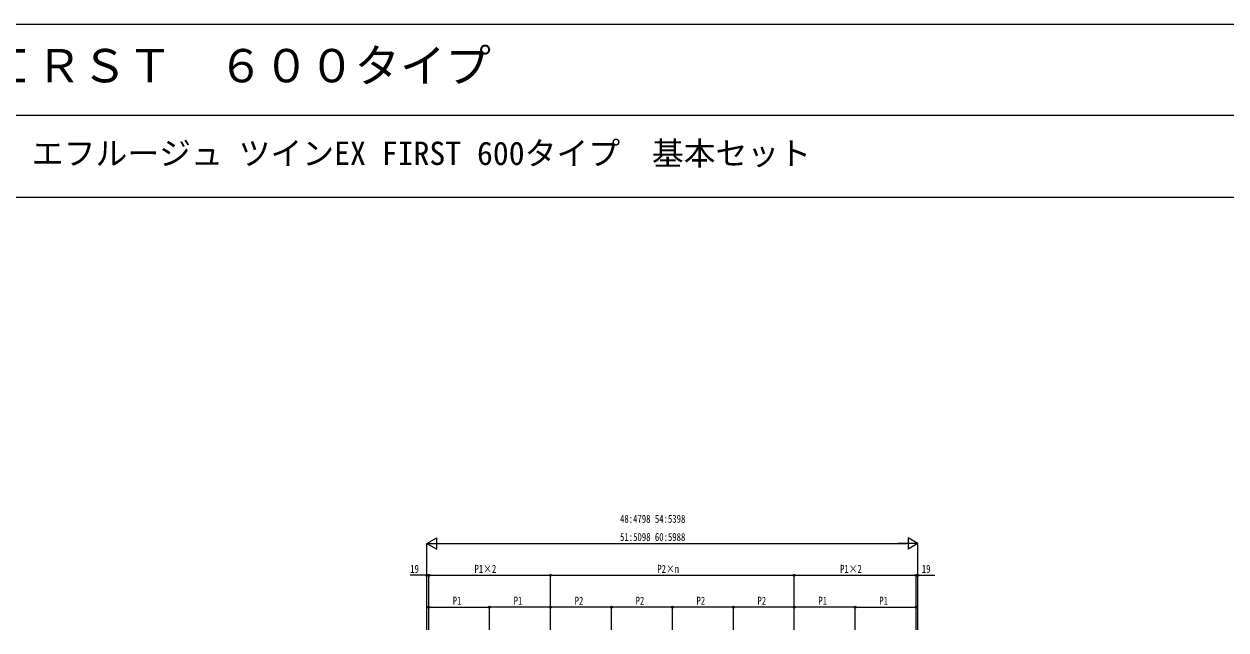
# Model space of a CAD drawing. Units: millimetres, scale not verified. Extents: x -27500 to 27500, y -20000 to 20000.
# Drawn here: x -385 to 12831, y 13344 to 20000 of the extents above; entities that cross this region are included whole.
import ezdxf
from ezdxf.enums import TextEntityAlignment as Align

# ---------------------------------------------------------------- set-up
doc = ezdxf.new("R2010")
doc.units = ezdxf.units.MM
doc.header["$LTSCALE"] = 100
for name, color, linetype in [('0-0_0', 7, 'Continuous'), ('0-3_YKK_F1', 7, 'Continuous'), ('0-4_YKK_N1', 2, 'Continuous')]:
    doc.layers.add(name, color=color, linetype=linetype)
doc.styles.add('ＭＳ ゴシック', font='')
doc.styles.get('ＭＳ ゴシック').set_extended_font_data('MS Gothic')

msp = doc.modelspace()

# ---------------------------------------------------------------- linework, layer by layer
at = {"layer": '0-3_YKK_F1'}
for p, q in [((-27500, 20000), (27500, 20000)), ((-27500, 19000), (26500, 19000)), ((-27500, 18100), (26500, 18100))]:
    msp.add_line(p, q, dxfattribs=at)
at = {"layer": '0-4_YKK_N1'}
for p, q in [((4045.5, 14294.4), (4153.8, 14356.9)), ((4045.5, 13344.4), (4045.5, 14295.4)), ((4045.5, 14294.4), (4153.8, 14231.9)), ((4045.5, 14294.4), (4262, 14294.4)), ((4153.8, 14231.9), (4153.8, 14356.9)), ((4170.5, 14294.4), (9318.5, 14294.4)), ((9443.5, 14294.4), (9227, 14294.4)), ((9443.5, 14294.4), (9335.2, 14356.9)), ((9335.2, 14356.9), (9335.2, 14231.9)), ((9443.5, 14294.4), (9335.2, 14231.9)), ((9443.5, 13344.4), (9443.5, 14295.4)), ((4045.5, 13344.4), (4045.5, 13945.4)), ((4064.5, 13344.4), (4064.5, 13945.4)), ((4064.5, 13344.4), (4064.5, 13945.4)), ((4064.5, 13944.4), (5404.5, 13944.4)), ((5404.5, 13344.4), (5404.5, 13945.4)), ((5404.5, 13344.4), (5404.5, 13945.4)), ((5404.5, 13944.4), (8084.5, 13944.4)), ((8084.5, 13344.4), (8084.5, 13945.4)), ((8084.5, 13344.4), (8084.5, 13945.4)), ((8084.5, 13944.4), (9424.5, 13944.4)), ((9424.5, 13344.4), (9424.5, 13945.4)), ((9424.5, 13344.4), (9424.5, 13945.4)), ((9443.5, 13344.4), (9443.5, 13945.4)), ((4064.5, 13344.4), (4064.5, 13595.4)), ((4064.5, 13594.4), (4734.5, 13594.4)), ((4734.5, 13344.4), (4734.5, 13595.4)), ((4734.5, 13344.4), (4734.5, 13595.4)), ((5404.5, 13594.4), (4734.5, 13594.4)), ((5404.5, 13344.4), (5404.5, 13595.4)), ((5404.5, 13344.4), (5404.5, 13595.4)), ((6074.5, 13594.4), (5404.5, 13594.4)), ((6074.5, 13344.4), (6074.5, 13595.4)), ((6074.5, 13344.4), (6074.5, 13595.4)), ((6744.5, 13594.4), (6074.5, 13594.4)), ((6744.5, 13344.4), (6744.5, 13595.4)), ((6744.5, 13344.4), (6744.5, 13595.4)), ((7414.5, 13594.4), (6744.5, 13594.4)), ((7414.5, 13344.4), (7414.5, 13595.4)), ((7414.5, 13344.4), (7414.5, 13595.4)), ((8084.5, 13594.4), (7414.5, 13594.4)), ((8084.5, 13344.4), (8084.5, 13595.4)), ((8084.5, 13344.4), (8084.5, 13595.4)), ((8754.5, 13594.4), (8084.5, 13594.4)), ((8754.5, 13344.4), (8754.5, 13595.4)), ((8754.5, 13344.4), (8754.5, 13595.4)), ((8754.5, 13594.4), (9424.5, 13594.4)), ((9424.5, 13344.4), (9424.5, 13595.4))]:
    msp.add_line(p, q, dxfattribs=at)
for points in [[(4064.5, 13944.4), (4045.5, 13944.4), (3860.6, 13944.4)], [(9424.5, 13944.4), (9443.5, 13944.4), (9628.4, 13944.4)]]:
    msp.add_lwpolyline(points, dxfattribs=at)
for centre in [(4045.5, 13944.4), (4064.5, 13944.4), (4064.5, 13944.4), (5404.5, 13944.4), (5404.5, 13944.4), (8084.5, 13944.4), (8084.5, 13944.4), (9424.5, 13944.4), (9424.5, 13944.4), (9443.5, 13944.4), (4064.5, 13594.4), (4734.5, 13594.4), (4734.5, 13594.4), (5404.5, 13594.4), (5404.5, 13594.4), (6074.5, 13594.4), (6074.5, 13594.4), (6744.5, 13594.4), (6744.5, 13594.4), (7414.5, 13594.4), (7414.5, 13594.4), (8084.5, 13594.4), (8084.5, 13594.4), (8754.5, 13594.4), (8754.5, 13594.4), (9424.5, 13594.4)]:
    msp.add_circle(centre, 10.6, dxfattribs=at)

# ---------------------------------------------------------------- texts
at = {"layer": '0-0_0', "style": 'ＭＳ ゴシック'}
for s, height, p in [('ＦＲＯＵＧＥ＿ＥＸ  カーポート  エフルージュＥＸ\u3000ＦＩＲＳＴ\u3000６００タイプ／エフルージュ ツインＥＸ\u3000ＦＩＲＳＴ\u3000６００タイプ', 366.6, (-26500, 19250)), ('エフルージュ ツインEX FIRST 600タイプ  基本セット', 256.6, (-300, 18375))]:
    msp.add_text(s, height=height, dxfattribs=at).set_placement(p, align=Align.BOTTOM_LEFT)
at = {"layer": '0-4_YKK_N1', "style": 'ＭＳ ゴシック', "width": 0.8}
for s, p in [('48:4798 54:5398', (6168.5, 14495.2)), ('51:5098 60:5988', (6168.5, 14295.2)), ('19', (3861.4, 13945.2)), ('P1×2', (4568.1, 13945.2)), ('P2×n', (6578.1, 13945.2)), ('P1×2', (8588.1, 13945.2)), ('19', (9486.8, 13945.2)), ('P1', (4329.1, 13595.2)), ('P1', (4999.1, 13595.2)), ('P2', (5669.1, 13595.2)), ('P2', (6339.1, 13595.2)), ('P2', (7009.1, 13595.2)), ('P2', (7679.1, 13595.2)), ('P1', (8349.1, 13595.2)), ('P1', (9019.1, 13595.2))]:
    msp.add_text(s, height=87.98, dxfattribs=at).set_placement(p, align=Align.BOTTOM_LEFT)

doc.saveas('drawing.dxf')
